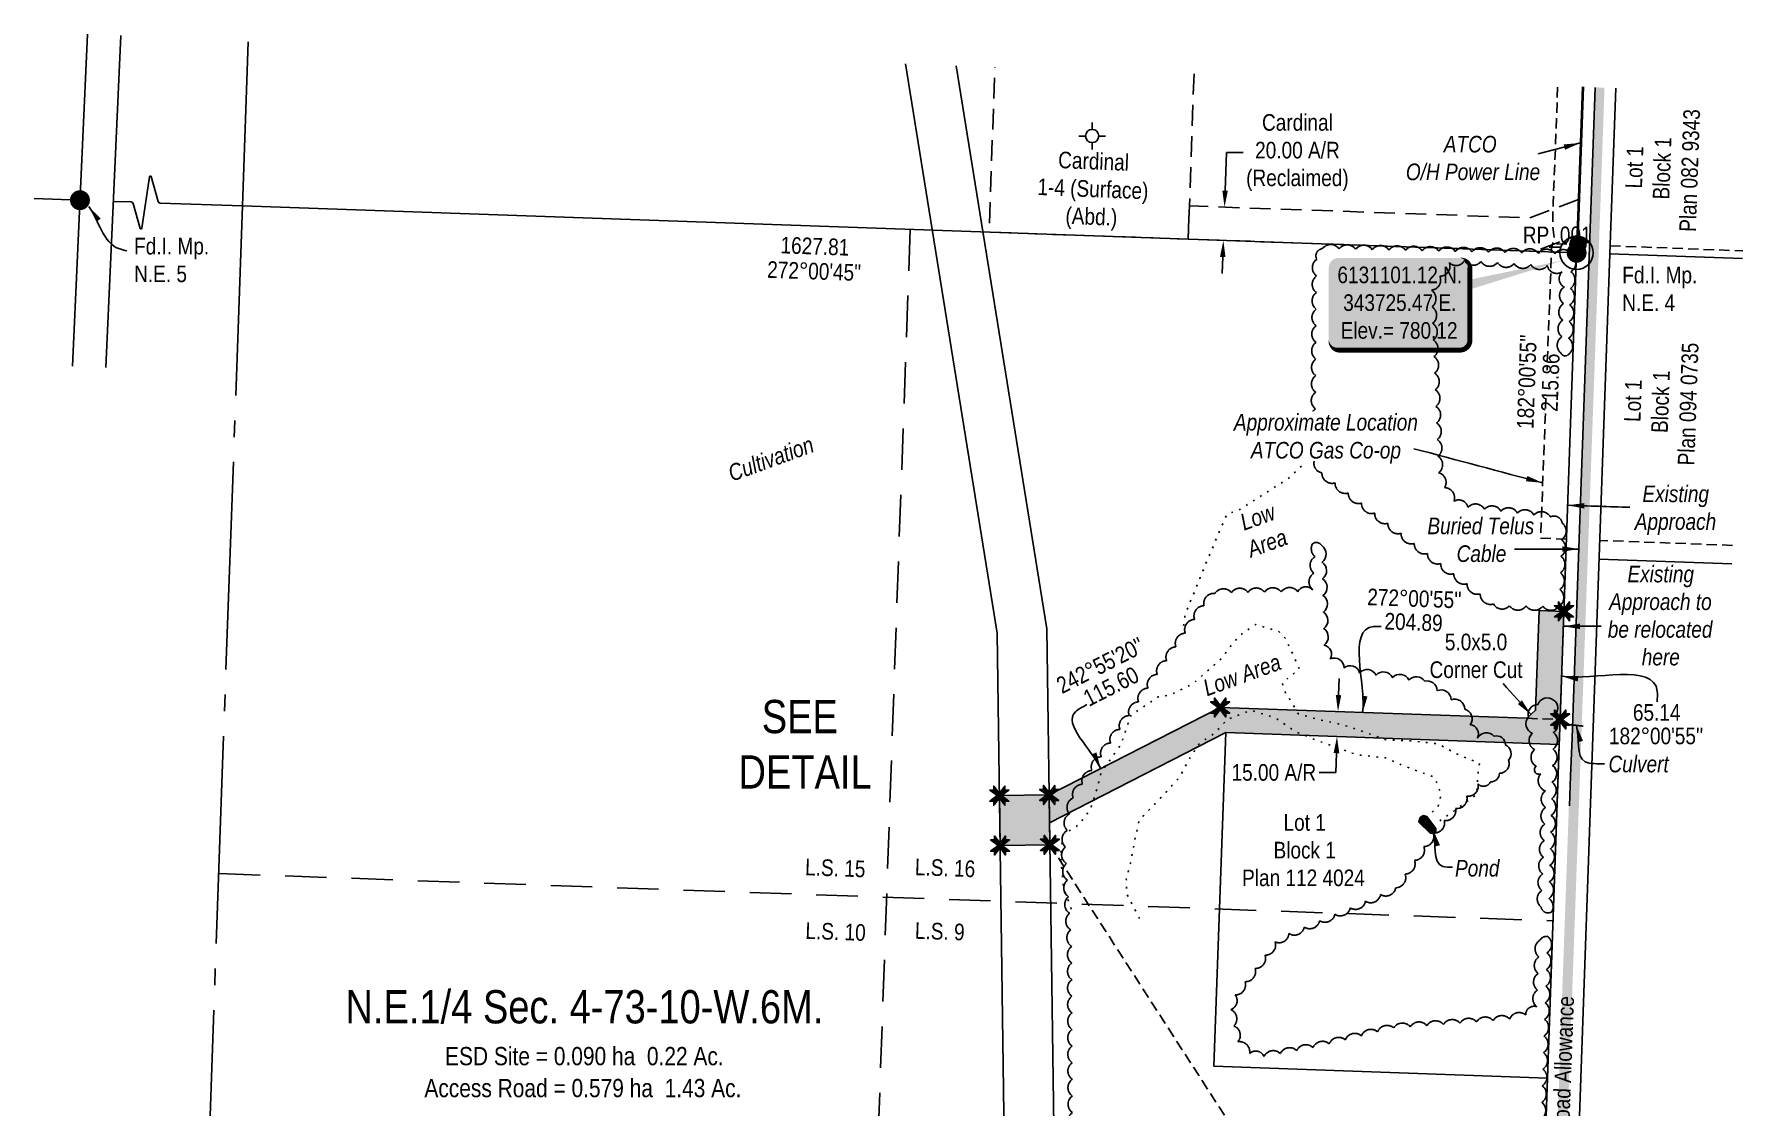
# Model space of a CAD drawing. Extents: x 342619 to 344593, y 6129270 to 6131233.
# Drawn here: x 342797 to 343826, y 6130587 to 6131233 of the extents above; entities that cross this region are included whole.
import ezdxf
from ezdxf.enums import TextEntityAlignment as Align

# ---------------------------------------------------------------- set-up
doc = ezdxf.new("R2010")
doc.units = 0
doc.header["$LTSCALE"] = 5
doc.header["$PDMODE"] = 34
doc.header["$PDSIZE"] = 0.03
for name, pattern in [('0', [1, 1, 0]), ('foc-ACCESSROAD', [3.75, 2.5, -1.25]), ('foc-LSD', [8, 5, -3]), ('foc-QUARTERLINE', [33, 25, -3, 2, -3]), ('foc-TIELINE', [1.875, 1.25, -0.625]), ('foc-TOPO', [1, 0.2, -0.8]), ('POWERLINE5', [7.8, 2.4, -0.6, 0.6, -0.6, 0.6, -0.6, 2.4]), ('UG_PIPE', [1.875, 1.25, -0.625])]:
    doc.linetypes.add(name, pattern=pattern)
doc.layers.get('Defpoints').update_dxf_attribs({"color": 9})
for name, color, linetype in [('35', 37, 'Continuous'), ('AS-PIPE-UG', 44, 'UG_PIPE'), ('AS-PIPE-UG-T', 44, 'Continuous'), ('AS-POWER', 104, 'foc-POWER'), ('AS-POWER-EXISTING', 72, 'POWERLINE5'), ('AS-POWER-T', 104, 'Continuous'), ('AS-ROADS', 254, 'Continuous'), ('AS-TELUS', 224, 'foc-TEL'), ('C-RW', 13, 'Continuous'), ('C-SYMBOL', 7, 'Continuous'), ('DETAIL-T', 7, 'Continuous'), ('F-AR', 190, 'foc-ACCESSROAD'), ('F-WS', 190, 'foc-ACCESSROAD'), ('F-WS-S', 190, 'Continuous'), ('L-AREAREQUIRED', 7, 'Continuous'), ('L-BD', 7, 'Continuous'), ('L-MON', 1, 'Continuous'), ('L-QSEC', 8, 'foc-QUARTERLINE'), ('L-ROAD-T', 7, 'Continuous'), ('L-SEC', 7, 'Continuous'), ('L-SECTION-LSD', 7, 'foc-LSD'), ('L-TIE', 7, 'foc-TIELINE'), ('L-TITLEDB', 4, 'Continuous'), ('P-PROPOSED', 10, 'Continuous'), ('P-PROPOSED-H', 21, 'Continuous'), ('P-TXT', 4, 'Continuous'), ('T-BUSH', 110, '0'), ('T-LOW-AREA', 48, 'foc-TOPO'), ('T-WATER', 160, 'Continuous'), ('T-WATER-H', 133, 'Continuous'), ('T-WATER-T', 170, 'Continuous')]:
    doc.layers.add(name, color=color, linetype=linetype)
for name, color, linetype, lineweight in [('AS-GENERAL', 48, 'Continuous', 18), ('F-WS-T', 190, 'Continuous', 9), ('T-TEXT', 48, 'Continuous', 18)]:
    doc.layers.add(name, color=color, linetype=linetype, lineweight=lineweight)
doc.styles.add('100L', font='ARIALN.TTF', dxfattribs={"height": 11})
doc.styles.add('175L', font='ARIALN.TTF', dxfattribs={"height": 20})
doc.styles.add('80', font='ARIALN.TTF', dxfattribs={"height": 10})
doc.styles.add('80CG', font='ARIALN.TTF', dxfattribs={"height": 10})
doc.styles.add('80L', font='ARIALN.TTF', dxfattribs={"height": 10})
doc.styles.add('80LS', font='ARIALNI.TTF', dxfattribs={"height": 10})
doc.styles.add('foc-LtypeFont', font='ARIALN.TTF', dxfattribs={"height": 7.35})
doc.styles.add('MtXpl_Arial_Narrow', font='ARIALNI.TTF')
doc.linetypes.add('foc-POWER', pattern='A,6,-1,["P",foc-LtypeFont,S=0.2,R=0,X=-0.625,Y=-0.75],-1.24,4', length=12.24)
doc.linetypes.add('foc-POWER-NOLINE', pattern='A,0,-4,["P",foc-LtypeFont,S=0.2,R=0,X=-0.625,Y=-0.75],-8.24', length=12.24)
doc.linetypes.add('foc-TEL', pattern='A,2,-1,["T",foc-LtypeFont,S=0.2,R=0,X=-0.425,Y=-0.75],-1.24,8', length=12.24)
doc.dimstyles.new('Compass 5 000', dxfattribs={"dimscale": 5, "dimtxt": 9, "dimasz": 2, "dimexe": 0.2, "dimexo": 0.0625, "dimgap": 0.5, "dimtad": 0, "dimtih": 1, "dimtoh": 1, "dimzin": 0, "dimdsep": 46, "dimtxsty": '80CG', "dimcen": 0.1, "dimse1": 1, "dimse2": 1, "dimclrd": 256, "dimclrt": 256, "dimaunit": 1, "dimadec": 4, "dimazin": 0, "dimtfac": 0.06, "dimtofl": 0, "dimtmove": 0, "dimatfit": 1, "dimfxl": 0.2, "dimtolj": 1, "dimtzin": 0, "dimlwd": -1, "dimarcsym": 0})

# ---------------------------------------------------------------- blocks, each defined once
blk = doc.blocks.new('fdia')
at = {"color": 255, "const_width": 1}
blk.add_lwpolyline([(-0.5, 0, 1), (0.5, 0, 1)], format="xyb", close=True, dxfattribs=at)
blk = doc.blocks.new('Fdiaa')
blk.add_blockref('fdia', (0, 0))
blk = doc.blocks.new('fdib')
at = {"color": 1, "const_width": 1.6}
blk.add_lwpolyline([(-0.4, 0, 1), (0.4, 0, 1)], format="xyb", close=True, dxfattribs=at)
at = {"color": 1}
blk.add_circle((0, 0), 0.8, dxfattribs=at)
blk = doc.blocks.new('Fdibb')
blk.add_blockref('fdib', (0, 0))
blk = doc.blocks.new('fdicc')
for name in ['Fdibb', 'Fdiaa']:
    blk.add_blockref(name, (0, 0))
blk = doc.blocks.new('FDI')
blk.add_blockref('fdicc', (0, 0))
blk = doc.blocks.new('Gabd')
for p, q in [((-0.81, 0), (-1.62, 0)), ((0, 0.81), (0, 1.62)), ((1.62, 0), (0.81, 0)), ((0, -0.81), (0, -1.62))]:
    blk.add_line(p, q)
blk.add_circle((0, 0), 0.8)
blk = doc.blocks.new('*D467')
at = {"layer": 'Defpoints', "color": 0, "transparency": 16777216}
for p in [(343532.7, 6131127.9), (343512.8, 6131108.6), (343532, 6131107.9)]:
    blk.add_point(p, dxfattribs=at)
at = {"layer": 'F-WS-S', "transparency": 16777216}
for p, q in [((343513.9, 6131138.6), (343514.7, 6131161.4)), ((343514.7, 6131161.4), (343524.7, 6131161.4)), ((343512.5, 6131098.6), (343512.1, 6131088.6))]:
    blk.add_line(p, q, dxfattribs=at)
for points in [[(343512.2, 6131138.6), (343515.5, 6131138.5), (343513.5, 6131128.6)], [(343510.8, 6131098.7), (343514.1, 6131098.5), (343512.8, 6131108.6)]]:
    blk.add_solid(points, dxfattribs=at)
at = {"layer": 'F-WS-S', "transparency": 16777216, "insert": (343557.4, 6131161.4), "char_height": 10, "attachment_point": 5, "style": '80CG'}
blk.add_mtext('\\A1;Cardinal\\P20.00 A/R\\P(Reclaimed)', dxfattribs=at)
blk = doc.blocks.new('POWERPOLE')
h = blk.add_hatch(color=255)
edge = h.paths.add_edge_path()
edge.add_arc((0, 0), 0.96, 0, 360)
at = {"linetype": 'Continuous'}
for p, q in [((0.68, -0.68), (-0.68, 0.68)), ((-0.68, -0.68), (0.68, 0.68))]:
    blk.add_line(p, q, dxfattribs=at)
blk.add_circle((0, 0), 0.96, dxfattribs=at)
blk = doc.blocks.new('linebrk')
blk.add_lwpolyline([(0, 0.00175, -0.346152), (-0.00019, 0.0015), (-0.00314, 0.00055, 0.772575), (-0.00312, 0.00036), (0.00312, -0.00036, -0.772575), (0.00314, -0.00055), (0.00019, -0.0015, 0.346152), (0, -0.00175)], format="xyb")
blk = doc.blocks.new('*U591')
h = blk.add_hatch(color=254)
edge = h.paths.add_edge_path()
edge.add_line((-36.5, -28.5), (36.5, -28.5))
edge.add_arc((36.5, -22.5), 6, 270, 360)
edge.add_line((42.5, -22.5), (42.5, 21))
edge.add_arc((36.5, 21), 6, 0, 90)
edge.add_line((36.5, 27), (-36.5, 27))
edge.add_arc((-36.5, 21), 6, 90, 180)
edge.add_line((-42.5, 21), (-42.5, -22.5))
edge.add_arc((-36.5, -22.5), 6, 180, 270)
at = {"color": 1, "flags": 128}
blk.add_lwpolyline([(-36.5, -28.5, 3, 3, 0), (36.5, -28.5, 3, 3, 0.414214), (42.5, -22.5, 3, 3, 0), (42.5, 21, 3, 0, 0.414214), (36.5, 27, 0, 0, 0), (-36.5, 27, 0, 0, 0.414214), (-42.5, 21, 0, 0, 0), (-42.5, -22.5, 0, 3, 0.414214)], format="xyseb", close=True, dxfattribs=at)
blk.add_lwpolyline([(99.4, 25.7, 0, 10, 0), (0, 0, 5, 5, 0)], format="xyseb", dxfattribs=at)
at = {"color": 1, "style": '80'}
blk.add_attdef('ENTER_TEXT_001', (-36, -5), '', height=10, dxfattribs=at)
blk = doc.blocks.new('TEMP')
h = blk.add_hatch(color=255)
h.dxf.hatch_style = 1
h.paths.add_polyline_path([(0, 0.25), (-0.67, 1.15), (-0.67, 0.67), (-1.15, 0.67), (-0.25, 0), (-1.15, -0.67), (-0.67, -0.67), (-0.67, -1.15), (0, -0.25), (0.67, -1.15), (0.67, -0.67), (1.15, -0.67), (0.25, 0), (1.15, 0.67), (0.67, 0.67), (0.67, 1.15)])
h.paths.add_polyline_path([(0.57, 0.85), (0.57, 0.57), (0.85, 0.57), (0.08, 0), (0.85, -0.57), (0.57, -0.57), (0.57, -0.85), (0, -0.08), (-0.57, -0.85), (-0.57, -0.57), (-0.85, -0.57), (-0.08, 0), (-0.85, 0.57), (-0.57, 0.57), (-0.57, 0.85), (0, 0.08)], flags=16)
h = blk.add_hatch(color=1)
h.dxf.hatch_style = 1
h.paths.add_polyline_path([(0, 0.08), (-0.57, 0.85), (-0.57, 0.57), (-0.85, 0.57), (-0.08, 0), (-0.85, -0.57), (-0.57, -0.57), (-0.57, -0.85), (0, -0.08), (0.57, -0.85), (0.57, -0.57), (0.85, -0.57), (0.08, 0), (0.85, 0.57), (0.57, 0.57), (0.57, 0.85)])
at = {"color": 1}
for p, q in [((-0.08, 0), (0.08, 0)), ((0, 0.08), (0, -0.08))]:
    blk.add_line(p, q, dxfattribs=at)
at = {"color": 255, "flags": 128}
blk.add_lwpolyline([(-0.25, 0), (-1.15, 0.67), (-0.67, 0.67), (-0.67, 1.15), (0, 0.25), (0.67, 1.15), (0.67, 0.67), (1.15, 0.67), (0.25, 0), (1.15, -0.67), (0.67, -0.67), (0.67, -1.15), (0, -0.25), (-0.67, -1.15), (-0.67, -0.67), (-1.15, -0.67)], close=True, dxfattribs=at)
at = {"color": 1, "flags": 128}
blk.add_lwpolyline([(-0.08, 0), (-0.85, 0.57), (-0.57, 0.57), (-0.57, 0.85), (0, 0.08), (0.57, 0.85), (0.57, 0.57), (0.85, 0.57), (0.08, 0), (0.85, -0.57), (0.57, -0.57), (0.57, -0.85), (0, -0.08), (-0.57, -0.85), (-0.57, -0.57), (-0.85, -0.57)], close=True, dxfattribs=at)
blk = doc.blocks.new('*D601')
at = {"layer": 'Defpoints', "color": 0, "transparency": 16777216}
for p in [(343546.8, 6130826.2), (343546.3, 6130811.2), (343581.2, 6130810)]:
    blk.add_point(p, dxfattribs=at)
at = {"layer": 'P-TXT', "transparency": 16777216}
for p, q in [((343582.1, 6130835), (343582.5, 6130845)), ((343580.9, 6130800), (343580.5, 6130788.4)), ((343580.5, 6130788.4), (343570.5, 6130788.4))]:
    blk.add_line(p, q, dxfattribs=at)
for points in [[(343580.5, 6130835.1), (343583.8, 6130834.9), (343581.8, 6130825)], [(343579.2, 6130800.1), (343582.6, 6130800), (343581.2, 6130810)]]:
    blk.add_solid(points, dxfattribs=at)
at = {"layer": 'P-TXT', "transparency": 16777216, "insert": (343543.2, 6130788.4), "char_height": 10, "attachment_point": 5, "style": '80CG'}
blk.add_mtext('\\A1;15.00 A/R', dxfattribs=at)

msp = doc.modelspace()

# ---------------------------------------------------------------- hatches: boundary and pattern name
at = {"layer": 'P-PROPOSED-H'}
h = msp.add_hatch(color=256, dxfattribs=at)
h.dxf.hatch_style = 1
h.paths.add_polyline_path([(343408.19, 6130758.166), (343514.223, 6130812.374), (343715.052, 6130805.308), (343715.58, 6130820.295), (343717.87, 6130885.38), (343702.883, 6130885.908), (343700.768, 6130825.818), (343695.597, 6130820.998), (343510.862, 6130827.499), (343407.955, 6130774.889)])
h = msp.add_hatch(color=256, dxfattribs=at)
h.dxf.hatch_style = 1
h.paths.add_polyline_path([(343377.965, 6130774.469), (343407.955, 6130774.889), (343408.375, 6130744.899), (343378.385, 6130744.478)])
at = {"layer": 'T-WATER-H'}
h = msp.add_hatch(color=256, dxfattribs=at)
h.dxf.hatch_style = 1
h.paths.add_polyline_path([(343635.308, 6130761.94), (343640.766, 6130754.646), (343640.775, 6130752.229), (343637.449, 6130751.727), (343630.565, 6130758.557), (343631.188, 6130761.103), (343633.14, 6130762.505)])

# ---------------------------------------------------------------- linework, layer by layer
at = {"layer": '35', "color": 3}
msp.add_circle((343725.466, 6131101.121), 10, dxfattribs=at)
at = {"layer": 'AS-GENERAL', "const_width": 1, "flags": 128}
msp.add_lwpolyline([(343720.03, 6130817.328), (343729.479, 6130816.312)], dxfattribs=at)
at = {"layer": 'AS-PIPE-UG', "flags": 128}
for points in [[(343719.4, 6130928.82), (343703.813, 6130929.402), (343710.451, 6131104.249), (343712.003, 6131109.684), (343711.112, 6131117.637), (343711.301, 6131131.361), (343712.338, 6131154.169), (343714.087, 6131201.419)], [(343713.333, 6131106.575), (343725.642, 6131106.105)], [(343745.74, 6131105.338), (343825.547, 6131102.293)], [(343819.309, 6130925.087), (343739.499, 6130928.069)]]:
    msp.add_lwpolyline(points, dxfattribs=at)
at = {"layer": 'AS-POWER', "linetype": 'foc-POWER-NOLINE', "flags": 128}
msp.add_lwpolyline([(343726.254, 6131106.024), (343729.684, 6131200.89)], dxfattribs=at)
at = {"layer": 'AS-ROADS', "flags": 128}
msp.add_lwpolyline([(343739.281, 6131200.565, 5.999, 5.999, 0), (343737.216, 6131141.674, 5.999, 5.999, 0), (343703.389, 6130197.129, 5.999, 5.999, 0)], format="xyseb", dxfattribs=at)
at = {"layer": 'C-RW', "flags": 128}
for points in [[(343410.512, 6130206.953), (343385.509, 6130236.252), (343376.595, 6130872.274), (343321.441, 6131214.73)], [(343351.988, 6131213.694), (343406.555, 6130874.882), (343415.348, 6130247.491), (343451.105, 6130205.592)]]:
    msp.add_lwpolyline(points, dxfattribs=at)
at = {"layer": 'F-AR', "flags": 128}
msp.add_lwpolyline([(343726.592, 6131133.149), (343697.205, 6131122.144), (343492.373, 6131129.326), (343491.671, 6131109.343), (343700.486, 6131102.021), (343725.831, 6131111.512)], close=True, dxfattribs=at)
at = {"layer": 'F-WS', "flags": 128}
msp.add_lwpolyline([(343495.169, 6131208.84), (343491.671, 6131109.343), (343371.771, 6131113.547), (343375.264, 6131212.905)], dxfattribs=at)
at = {"layer": 'L-QSEC'}
for p, q in [((342922.294, 6131129.339), (342925.799, 6131228.142)), ((342894.676, 6130355.637), (342922.294, 6131129.339))]:
    msp.add_line(p, q, dxfattribs=at)
at = {"layer": 'L-SEC'}
for p, q in [((343725.466, 6131101.121), (343728.98, 6131200.914)), ((343745.566, 6131100.413), (343749.081, 6131200.233)), ((342796.873, 6131133.745), (342824.424, 6131132.777)), ((342844.529, 6131132.071), (342855.303, 6131131.693)), ((342872.759, 6131131.079), (342922.294, 6131129.339)), ((342922.294, 6131129.339), (343725.466, 6131101.121)), ((343725.466, 6131101.121), (343697.175, 6130297.494)), ((343745.566, 6131100.413), (343717.275, 6130296.786)), ((343745.566, 6131100.415), (343825.382, 6131097.611))]:
    msp.add_line(p, q, dxfattribs=at)
at = {"layer": 'L-SEC', "flags": 128}
for points in [[(342819.851, 6131032.898), (342828.997, 6131232.656)], [(342839.956, 6131032.192), (342849.102, 6131231.95)]]:
    msp.add_lwpolyline(points, dxfattribs=at)
at = {"layer": 'L-SECTION-LSD', "flags": 128}
for points in [[(343324.246, 6131115.334), (343295.914, 6130311.559)], [(342907.952, 6130727.552), (343711.797, 6130699.129)]]:
    msp.add_lwpolyline(points, dxfattribs=at)
at = {"layer": 'L-TIE'}
for p, q in [((343695.597, 6130820.998), (343715.58, 6130820.295)), ((343408.376, 6130744.962), (343697.175, 6130297.494))]:
    msp.add_line(p, q, dxfattribs=at)
at = {"layer": 'L-TITLEDB', "flags": 128}
msp.add_lwpolyline([(343739.1, 6130916.749), (343818.917, 6130913.944)], dxfattribs=at)
msp.add_lwpolyline([(343715.052, 6130805.308), (343514.223, 6130812.374), (343507.161, 6130611.605), (343707.992, 6130604.538)], close=True, dxfattribs=at)
at = {"layer": 'P-PROPOSED', "flags": 128}
for points in [[(343408.19, 6130758.166), (343514.223, 6130812.374), (343715.052, 6130805.308), (343715.58, 6130820.295), (343717.87, 6130885.38), (343702.883, 6130885.908), (343700.768, 6130825.818), (343695.597, 6130820.998), (343510.862, 6130827.499), (343407.955, 6130774.889), (343408.19, 6130758.166)], [(343377.965, 6130774.469), (343407.955, 6130774.889), (343408.375, 6130744.899), (343378.385, 6130744.478)]]:
    msp.add_lwpolyline(points, close=True, dxfattribs=at)
at = {"layer": 'T-BUSH', "flags": 128}
msp.add_lwpolyline([(343722.438, 6131100.346, 0.52056705), (343712.442, 6131100.566, 0.52056705), (343702.447, 6131100.786, 0.52056705), (343692.451, 6131101.006, 0.52056705), (343682.456, 6131101.226, 0.52056705), (343672.461, 6131101.447, 0.52056705), (343662.465, 6131101.667, 0.52056705), (343652.47, 6131101.887, 0.52056705), (343642.474, 6131102.107, 0.52056705), (343632.479, 6131102.327, 0.52056705), (343622.484, 6131102.547, 0.52056705), (343612.488, 6131102.767, 0.52056705), (343602.493, 6131102.987, 0.52056705), (343592.498, 6131103.207, 0.52056705), (343582.502, 6131103.427, 0.52056705), (343572.507, 6131103.648, 0.52056705), (343569.009, 6131097.174, 0.52056705), (343568.931, 6131087.176, 0.52056705), (343568.853, 6131077.179, 0.52056705), (343568.775, 6131067.181, 0.52056705), (343568.697, 6131057.184, 0.52056705), (343568.62, 6131047.186, 0.52056705), (343568.542, 6131037.189, 0.52056705), (343568.464, 6131027.191, 0.52056705), (343568.386, 6131017.194, 0.52056705), (343568.308, 6131007.196, 0.52056705), (343568.23, 6130997.199, 0.52056705), (343568.153, 6130987.201, 0.52056705), (343568.075, 6130977.204, 0.52056705), (343572.143, 6130968.731, 0.52056705), (343580.088, 6130962.662, 0.52056705), (343588.032, 6130956.593, 0.52056705), (343595.977, 6130950.523, 0.52056705), (343603.922, 6130944.454, 0.52056705), (343611.867, 6130938.385, 0.52056705), (343619.811, 6130932.315, 0.52056705), (343627.756, 6130926.246, 0.52056705), (343635.701, 6130920.177, 0.52056705), (343643.646, 6130914.107, 0.52056705), (343651.591, 6130908.038, 0.52056705), (343659.535, 6130901.969, 0.52056705), (343667.48, 6130895.899, 0.52056705), (343675.425, 6130889.83, 0.52056705), (343685.074, 6130888.729, 0.52056705), (343695.072, 6130888.641, 0.52056705), (343705.069, 6130888.554, 0.52056705), (343714.982, 6130888.555, 0.52056705), (343715.333, 6130898.547, 0.52056705), (343715.685, 6130908.538, 0.52056705), (343716.037, 6130918.53, 0.52056705), (343716.389, 6130928.521, 0.52056705), (343716.74, 6130938.513, 0.52056705), (343709.697, 6130942.154, 0.52056705), (343699.767, 6130943.315, 0.52056705), (343689.837, 6130944.476, 0.52056705), (343679.907, 6130945.637, 0.52056705), (343669.977, 6130946.798, 0.52056705), (343660.046, 6130947.96, 0.52056705), (343651.603, 6130951.584, 0.52056705), (343645.947, 6130959.828, 0.52056705), (343642.394, 6130968.771, 0.52056705), (343641.996, 6130978.761, 0.52056705), (343641.599, 6130988.751, 0.52056705), (343641.201, 6130998.74, 0.52056705), (343640.804, 6131008.73, 0.52056705), (343640.406, 6131018.72, 0.52056705), (343640.009, 6131028.71, 0.52056705), (343639.611, 6131038.7, 0.52056705), (343639.214, 6131048.69, 0.52056705), (343638.816, 6131058.68, 0.52056705), (343638.419, 6131068.67, 0.52056705), (343638.021, 6131078.66, 0.52056705), (343643.132, 6131087.026, 0.52056705), (343648.883, 6131095.205, 0.52056705), (343657.932, 6131096.516, 0.52056705), (343667.91, 6131095.893, 0.52056705), (343677.889, 6131095.269, 0.52056705), (343687.867, 6131094.646, 0.52056705), (343697.845, 6131094.023, 0.52056705), (343707.824, 6131093.4, 0.52056705), (343716.743, 6131089.635, 0.52056705), (343718.044, 6131080.541, 0.52056705), (343717.579, 6131070.554, 0.52056705), (343717.114, 6131060.567, 0.52056705), (343716.65, 6131050.58, 0.52056705), (343716.185, 6131040.593, 0.52056705), (343720.304, 6131039.751, 0.52056705), (343720.656, 6131049.743, 0.52056705), (343721.008, 6131059.734, 0.52056705), (343721.36, 6131069.726, 0.52056705), (343721.711, 6131079.717, 0.52056705), (343722.063, 6131089.709, 0.52056705)], format="xyb", close=True, dxfattribs=at)
for points in [[(343566.522, 6130926.024, 0.36564373), (343568.005, 6130918.292, 0.52056705), (343567.313, 6130908.319, 0.52056705), (343566.62, 6130898.345, 0.52056705), (343557.589, 6130897.183, 0.52056705), (343547.592, 6130897.042, 0.52056705), (343537.595, 6130896.901, 0.52056705), (343527.598, 6130896.76, 0.52056705), (343517.601, 6130896.619, 0.52056705), (343507.726, 6130896.156, 0.52056705), (343501.14, 6130888.752, 0.52056705), (343495.515, 6130880.487, 0.52056705), (343489.89, 6130872.222, 0.52056705), (343484.265, 6130863.956, 0.52056705), (343478.64, 6130855.691, 0.52056705), (343473.015, 6130847.426)], [(343473.015, 6130847.426, 0.52056705), (343467.391, 6130839.16, 0.52056705), (343461.766, 6130830.895, 0.52056705), (343456.141, 6130822.63, 0.52056705), (343450.516, 6130814.364, 0.52056705), (343444.891, 6130806.099, 0.52056705), (343439.266, 6130797.834)], [(343439.266, 6130797.834, 0.52056705), (343433.641, 6130789.568, 0.52056705), (343428.016, 6130781.303, 0.52056705), (343422.391, 6130773.037, 0.52056705), (343420.241, 6130763.432, 0.52056705), (343418.862, 6130753.53, 0.52056705), (343417.745, 6130743.618, 0.52056705), (343418.374, 6130733.64, 0.52056705), (343419.004, 6130723.662, 0.52056705), (343419.634, 6130713.684, 0.52056705), (343420.264, 6130703.706, 0.52056705), (343420.893, 6130693.728, 0.52056705), (343421.523, 6130683.75, 0.52056705), (343421.566, 6130673.753, 0.52056705), (343421.605, 6130663.755, 0.52056705), (343421.644, 6130653.757, 0.52056705), (343421.684, 6130643.76, 0.52056705), (343421.723, 6130633.762, 0.52056705), (343421.762, 6130623.764, 0.52056705), (343421.801, 6130613.766, 0.52056705), (343421.84, 6130603.769, 0.52056705), (343421.879, 6130593.771, 0.52056705), (343421.919, 6130583.773, 0.52056705), (343421.958, 6130573.776, 0.52056705), (343421.997, 6130563.778, 0.52056705), (343422.036, 6130553.78, 0.52056705), (343422.007, 6130543.782, 0.52056705), (343421.939, 6130533.785, 0.52056705), (343421.871, 6130523.787, 0.52056705), (343421.803, 6130513.79, 0.52056705), (343421.735, 6130503.792, 0.52056705), (343421.667, 6130493.795, 0.52056705), (343421.599, 6130483.797, 0.52056705), (343421.531, 6130473.799, 0.52056705), (343421.462, 6130463.802, 0.52056705), (343421.394, 6130453.804, 0.52056705), (343421.326, 6130443.807, 0.52056705), (343422.305, 6130433.867, 0.52056705), (343425.529, 6130424.661, 0.52056705), (343430.837, 6130416.188, 0.52056705), (343435.144, 6130407.265, 0.52056705), (343437.984, 6130397.679, 0.52056705), (343439.527, 6130387.956, 0.52056705), (343438.742, 6130377.989, 0.52056705), (343437.956, 6130368.022, 0.52056705), (343437.131, 6130358.059, 0.52056705), (343436.296, 6130348.096, 0.52056705), (343435.461, 6130338.133, 0.52056705), (343433.995, 6130328.353, 0.52056705), (343429.371, 6130319.489, 0.52056705), (343424.747, 6130310.625, 0.52056705), (343415.685, 6130308.233, 0.52056705), (343405.713, 6130308.94, 0.52056705), (343395.74, 6130309.647, 0.52056705), (343385.767, 6130310.355, 0.52056705), (343375.794, 6130311.062, 0.52056705), (343365.807, 6130311.51, 0.52056705), (343359.213, 6130311.784)], [(343703.754, 6130787.598, -0.28452479), (343701.015, 6130787.978)], [(343673.589, 6130782.838, -0.54926985), (343666.148, 6130781.55, -0.52056705), (343659.379, 6130774.192, -0.52056705), (343652.611, 6130766.833, -0.52056705), (343645.842, 6130759.475, -0.52056705), (343639.122, 6130752.079, -0.52056705), (343633.495, 6130743.815, -0.52056705), (343627.868, 6130735.551, -0.52056705), (343622.241, 6130727.287, -0.52056705), (343616.613, 6130719.023, -0.52056705), (343607.507, 6130714.935, -0.52056705), (343598.363, 6130710.893, -0.52056705), (343589.188, 6130706.923, -0.52056705), (343579.964, 6130703.066, -0.52056705), (343570.74, 6130699.209, -0.52056705), (343561.516, 6130695.352, -0.52056705), (343552.292, 6130691.496, -0.52056705), (343543.987, 6130686.453, -0.52056705), (343537.954, 6130678.481, -0.52056705), (343531.92, 6130670.509, -0.52056705), (343525.887, 6130662.537, -0.52056705), (343519.854, 6130654.565, -0.52056705), (343517.356, 6130645.75, -0.52056705), (343519.146, 6130635.914, -0.52056705), (343521.531, 6130626.39, -0.52056705), (343528.602, 6130619.322, -0.52056705), (343537.31, 6130617.493, -0.52056705), (343547.146, 6130619.28, -0.52056705), (343556.983, 6130621.068, -0.52056705), (343566.82, 6130622.855, -0.52056705), (343576.557, 6130625.103, -0.52056705), (343586.257, 6130627.527, -0.52056705), (343595.957, 6130629.95, -0.52056705), (343605.656, 6130632.374, -0.52056705), (343615.373, 6130634.691, -0.52056705), (343625.347, 6130635.374, -0.52056705), (343635.321, 6130636.057, -0.52056705), (343645.296, 6130636.74, -0.52056705), (343655.265, 6130637.494, -0.52056705), (343665.231, 6130638.291, -0.52056705), (343675.197, 6130639.087, -0.52056705), (343685.151, 6130639.953, -0.52056705), (343694.812, 6130642.528, -0.52056705), (343701.495, 6130647.497, -0.52056705), (343701.939, 6130657.485, -0.52056705), (343702.383, 6130667.473, -0.52056705), (343702.827, 6130677.461, -0.52056705), (343703.271, 6130687.449, -0.27792056), (343707.985, 6130689.81)], [(343710.537, 6130704.628, -0.55752367), (343704.16, 6130707.425, -0.52056705), (343704.604, 6130717.413, -0.52056705), (343705.048, 6130727.401, -0.52056705), (343705.492, 6130737.389, -0.52056705), (343705.936, 6130747.377, -0.52056705), (343706.381, 6130757.364, -0.52056705), (343706.825, 6130767.352, -0.52056705), (343706.709, 6130777.313, -0.50816388), (343703.754, 6130787.598, -0.41165485)], [(343707.985, 6130689.81, -0.52056705), (343707.633, 6130679.819, -0.52056705), (343707.281, 6130669.827, -0.52056705), (343706.93, 6130659.836, -0.52056705), (343706.578, 6130649.844, -0.52056705), (343706.226, 6130639.852, -0.52056705), (343705.874, 6130629.861, -0.52056705), (343705.523, 6130619.869, -0.52056705), (343705.171, 6130609.877, -0.52056705), (343704.819, 6130599.886, -0.52056705), (343704.468, 6130589.894, -0.52056705), (343704.116, 6130579.903, -0.52056705), (343703.764, 6130569.911, -0.52056705), (343703.412, 6130559.919, -0.52056705), (343703.061, 6130549.928, -0.52056705), (343702.709, 6130539.936, -0.52056705), (343702.357, 6130529.945, -0.52056705), (343702.005, 6130519.953, -0.52056705), (343701.654, 6130509.961, -0.52056705), (343701.302, 6130499.97, -0.52056705), (343700.95, 6130489.978, -0.52056705), (343700.598, 6130479.987, -0.52056705), (343700.247, 6130469.995, -0.52056705), (343699.895, 6130460.003, -0.52056705), (343699.543, 6130450.012, -0.52056705), (343699.191, 6130440.02, -0.52056705), (343698.84, 6130430.028, -0.52056705), (343698.488, 6130420.037, -0.52056705), (343698.136, 6130410.045, -0.52056705), (343697.784, 6130400.054, -0.52056705), (343697.433, 6130390.062, -0.52056705), (343697.081, 6130380.07, -0.52056705), (343696.729, 6130370.079, -0.52056705), (343696.377, 6130360.087, -0.52056705), (343696.026, 6130350.096, -0.52056705), (343695.674, 6130340.104, -0.52056705), (343695.322, 6130330.112, -0.52056705), (343694.97, 6130320.121, -0.52056705), (343694.619, 6130310.129, -0.52056705), (343694.178, 6130297.6, -0.52056705)]]:
    msp.add_lwpolyline(points, format="xyb", dxfattribs=at)
at = {"layer": 'T-BUSH', "linetype": 'Continuous', "flags": 128}
for points in [[(343634.045, 6130843.336, 0.48070504), (343624.545, 6130844.116, 0.52056705), (343614.653, 6130845.567, 0.52056705), (343604.761, 6130847.018, 0.52056705), (343594.869, 6130848.469, 0.52056705), (343585.538, 6130851.39, 0.52056705), (343577.189, 6130856.89, 0.52056705), (343573.519, 6130864.98, 0.52056705), (343573.288, 6130874.975, 0.52056705), (343573.03, 6130884.97, 0.52056705), (343572.772, 6130894.964, 0.52056705), (343572.513, 6130904.959, 0.52056705), (343572.255, 6130914.953, 0.52056705), (343571.997, 6130924.948, 0.45538538), (343566.522, 6130926.024, 0.45538538)], [(343634.017, 6130843.377, -0.47825612), (343641.601, 6130837.653, -0.52056705), (343649.97, 6130832.184, -0.52056705), (343658.096, 6130826.523, -0.52056705), (343661.465, 6130817.109, -0.52056705), (343665.766, 6130809.174, -0.52056705), (343675.712, 6130810.185, -0.52056705), (343682.57, 6130804.984, -0.52056705), (343684.562, 6130795.789, -0.52056705), (343678.997, 6130787.929, -0.43095278), (343673.589, 6130782.838, -0.5026345)], [(343710.537, 6130704.628, 0.38144325), (343708.887, 6130712.587, 0.52056705), (343709.153, 6130722.581, 0.52056705), (343709.419, 6130732.575, 0.52056705), (343709.686, 6130742.57, 0.52056705), (343709.952, 6130752.564, 0.52056705), (343710.219, 6130762.558, 0.52056705), (343710.485, 6130772.552, 0.52056705), (343710.751, 6130782.547, 0.52056705), (343711.018, 6130792.541, 0.52056705), (343711.284, 6130802.535, 0.52056705), (343711.551, 6130812.529, 0.52056705), (343711.817, 6130822.524, 0.52056705), (343711.661, 6130832.003, 0.52056705), (343702.205, 6130829.25, 0.52056705), (343696.539, 6130821.786, 0.52056705), (343698.819, 6130812.051, 0.52056705), (343700.088, 6130802.145, 0.52056705), (343701.156, 6130792.204, 0.48733408), (343701.015, 6130787.978)]]:
    msp.add_lwpolyline(points, format="xyb", dxfattribs=at)
at = {"layer": 'T-LOW-AREA', "flags": 128}
for points in [[(343559.849, 6130972.811), (343551.793, 6130965.266), (343522.66, 6130946.557), (343514.904, 6130943.774), (343504.373, 6130919.19), (343489.813, 6130883.66), (343488.856, 6130876.559)], [(343421.234, 6130706.264), (343416.551, 6130718.942), (343414.746, 6130738.643), (343416.265, 6130750.859), (343425.986, 6130757.032), (343432.72, 6130766.233), (343437.205, 6130779.927), (343439.138, 6130788.258), (343451.104, 6130805.171), (343457.116, 6130822.764), (343473.381, 6130833.867), (343480.527, 6130834.897), (343494.154, 6130841.511), (343511.783, 6130857.077), (343521.939, 6130870.432), (343532.123, 6130877.457), (343546.014, 6130873.441), (343550.517, 6130868.674), (343558.509, 6130850.634), (343548.187, 6130842.319), (343550.327, 6130836.063), (343553.985, 6130830.729), (343557.765, 6130823.758), (343568.238, 6130820.701), (343578.447, 6130818.574), (343588.742, 6130815.949), (343610.783, 6130808.039), (343625.724, 6130807.452), (343642.012, 6130805.681), (343652.072, 6130800.148), (343666.988, 6130793.822), (343665.919, 6130786.06), (343665.346, 6130775.157), (343651.592, 6130765.203), (343641.036, 6130758.033)], [(343462.373, 6130700.57), (343454.719, 6130715.154), (343454.393, 6130724.431), (343457.218, 6130734.993), (343459.385, 6130747.21), (343462.15, 6130759.801), (343473.037, 6130770.954), (343486.559, 6130785.598), (343491.614, 6130795.463), (343491.61, 6130795.464), (343497.765, 6130805.232), (343508.087, 6130812.55), (343515.215, 6130820.401), (343529.756, 6130825.842), (343544.509, 6130821.089), (343556.252, 6130813.027), (343569.403, 6130807.621), (343579.822, 6130803.876), (343592.931, 6130799.132), (343605.403, 6130797.72), (343608.82, 6130797.893), (343621.679, 6130792.235), (343639.968, 6130785.489), (343644.031, 6130775.341), (343642.062, 6130767.63), (343635.308, 6130761.94)]]:
    msp.add_lwpolyline(points, dxfattribs=at)
at = {"layer": 'T-WATER', "flags": 128}
msp.add_lwpolyline([(343635.308, 6130761.94), (343640.766, 6130754.646), (343640.775, 6130752.229), (343637.449, 6130751.727), (343630.565, 6130758.557), (343631.188, 6130761.103), (343633.14, 6130762.505)], close=True, dxfattribs=at)

# ---------------------------------------------------------------- block references
at = {"layer": 'AS-POWER-EXISTING'}
for p, xscale, yscale, zscale in [((343726.254, 6131106.024), 4.999999999999908, 4.999999999999908, 4.999999999999908), ((343726.254, 6131106.024), 4.999999999999909, 4.999999999999909, 4.999999999999909), ((343726.258, 6131106.142), 4.998900549999908, 4.998900549999908, 4.998900549999908)]:
    msp.add_blockref('POWERPOLE', p, dxfattribs=dict(at, xscale=xscale, yscale=yscale, zscale=zscale))
at = {"layer": 'F-WS-S', "xscale": 4.998900549999908, "yscale": 4.998900549999908, "zscale": 0.1968071082677129}
msp.add_blockref('Gabd', (343433.829, 6131171.395), dxfattribs=at)
at = {"layer": 'L-MON'}
for name, p, xscale, yscale, zscale in [('FDI', (342824.424, 6131132.777), 4.999999999999909, 4.999999999999909, 4.999999999999909), ('FDI', (343725.466, 6131101.121), 4.999999999999899, 4.999999999999899, 4.999999999999899), ('TEMP', (343717.87, 6130885.38), 4.99890055, 4.99890055, 4.99890055), ('TEMP', (343510.862, 6130827.499), 4.998900549999986, 4.998900549999986, 4.998900549999986), ('TEMP', (343408.375, 6130744.899), 4.998900549999986, 4.998900549999986, 4.998900549999986)]:
    msp.add_blockref(name, p, dxfattribs=dict(at, xscale=xscale, yscale=yscale, zscale=zscale))
at = {"layer": 'L-MON', "linetype": 'Continuous', "xscale": 4.998900549999989, "yscale": 4.998900549999989, "zscale": 4.998900549999989}
msp.add_blockref('TEMP', (343715.58, 6130820.295), dxfattribs=at)
at = {"layer": 'L-MON', "color": 3, "linetype": 'Continuous', "xscale": 4.998900549999982, "yscale": 4.998900549999982, "zscale": 4.998900549999982}
for p in [(343377.965, 6130774.469), (343407.955, 6130774.889)]:
    msp.add_blockref('TEMP', p, dxfattribs=at)
at = {"layer": 'L-SEC', "xscale": 4998.900549999914, "yscale": 4998.900549999914, "zscale": 4998.900549999914, "rotation": 267.9878499650039}
msp.add_blockref('linebrk', (342864.031, 6131131.386), dxfattribs=at)

# ---------------------------------------------------------------- texts
at = {"layer": '35', "color": 3, "style": '80'}
msp.add_attdef('RP_001', (343693.105, 6131106.875), 'RP', height=10, dxfattribs=at)
at = {"layer": 'AS-POWER-T', "insert": (343619.467, 6131171.491), "char_height": 9.9978, "attachment_point": 1, "style": '80L'}
msp.add_mtext_dynamic_manual_height_columns('\\pi26.044;{\\fArial Narrow|b0|i1|c0|p34;ATCO\\P\\pi0.049989; O/H Power Line}', width=83.84009, gutter_width=49.978, heights=[0], dxfattribs=at)
at = {"layer": 'AS-TELUS', "insert": (343635.351, 6130941.755), "char_height": 9.9956, "attachment_point": 1, "style": '80L'}
msp.add_mtext_dynamic_manual_height_columns('\\pi0.30592;{\\fArial Narrow|b0|i1|c0|p34;Buried Telus \\P\\pi17.89;Cable}', width=64.36961, gutter_width=49.978, heights=[0], dxfattribs=at)
at = {"layer": 'C-SYMBOL', "color": 3, "style": '175L'}
msp.add_text('N.E.1/4 Sec. 4-73-10-W.6M.', height=19.9956, dxfattribs=at).set_placement((343128.127, 6130631.443), align=Align.BOTTOM_CENTER)
at = {"layer": 'F-WS-T', "insert": (343401.121, 6131162.603), "char_height": 9.9978, "attachment_point": 1, "rotation": 357.720862, "style": '80LS'}
msp.add_mtext_dynamic_manual_height_columns('\\pi12.479;{\\fArial Narrow|b0|i0|c0|p34;Cardinal\\P\\pi0.65649;1-4 (Surface)\\P\\pi18.211;(Abd.)}', width=66.22366, gutter_width=49.978, heights=[0], dxfattribs=at)
at = {"layer": 'L-AREAREQUIRED', "color": 5, "style": '100L'}
for s, p in [('ESD Site = 0.090 ha  0.22 Ac.', (343128.127, 6130608.948)), ('Access Road = 0.579 ha  1.43 Ac.', (343127.226, 6130589.727))]:
    msp.add_text(s, height=10.99758, dxfattribs=at).set_placement(p, align=Align.BOTTOM_CENTER)
at = {"layer": 'L-BD', "style": '80L'}
for s, rotation, p in [('1627.81', 357.98785, (343266.922, 6131105.1)), ('272°00\'45"', 357.98785, (343266.395, 6131090.112)), ("182°00'55''", 87.9838, (343695.492, 6131023.53)), ("272°00'55''", 357.9847, (343627.827, 6130893.128)), ('204.89', 357.9847, (343627.326, 6130878.89)), ("242°55'20''", 27.0751, (343438.685, 6130852.916)), ('115.60', 27.0751, (343445.17, 6130840.231))]:
    msp.add_text(s, height=9.9978, rotation=rotation, dxfattribs=at).set_placement(p, align=Align.MIDDLE)
msp.add_text('65.14', height=9.9978, dxfattribs=at).set_placement((343773.701, 6130824.555), align=Align.MIDDLE)
at = {"layer": 'L-MON', "char_height": 9.9978, "attachment_point": 1, "style": '80L'}
for s, width, insert in [('Fd.I. Mp.\\PN.E. 5', 44.3097, (342857.039, 6131110.129)), ('Fd.I. Mp.\\PN.E. 4', 44.31945, (343752.967, 6131092.758))]:
    msp.add_mtext_dynamic_manual_height_columns(s, width=width, gutter_width=49.989, heights=[0], dxfattribs=dict(at, insert=insert))
at = {"layer": 'L-ROAD-T', "style": '80L'}
msp.add_text('Government Road Allowance', height=9.9978, rotation=87.891676, dxfattribs=at).set_placement((343716.232, 6130579.442), align=Align.MIDDLE_CENTER)
at = {"layer": 'L-TITLEDB', "char_height": 9.9978, "attachment_point": 1, "style": '80L'}
for s, insert, rotation in [('\\pi25.429;Lot 1\\P\\pi19.4;Block 1\\P\\pi0.47156;Plan 082 9343', (343753.926, 6131114.615), 87.983362), ('\\pi25.429;Lot 1\\P\\pi19.4;Block 1\\P\\pi0.43747;Plan 094 0735', (343752.994, 6130974.116), 87.983784)]:
    msp.add_mtext_dynamic_manual_height_columns(s, width=73.3965, gutter_width=49.978, heights=[0], dxfattribs=dict(at, insert=insert, rotation=rotation))
at = {"layer": 'L-TITLEDB', "insert": (343523.618, 6130763.361), "char_height": 9.9978, "attachment_point": 1, "style": '80L'}
msp.add_mtext_dynamic_manual_height_columns('\\pi25.429;Lot 1\\P\\pi19.4;Block 1\\P\\pi0.48179;Plan 112 4024', width=73.3965, gutter_width=49.978, heights=[0], dxfattribs=at)
at = {"layer": 'P-TXT', "insert": (343664.943, 6130858.536), "char_height": 9.9978, "attachment_point": 5, "style": '80CG'}
msp.add_mtext('\\A1;5.0x5.0\\PCorner Cut', dxfattribs=at)
at = {"layer": 'T-TEXT', "style": '80LS'}
msp.add_text('Cultivation', height=9.9978, rotation=20, dxfattribs=at).set_placement((343240.391, 6130977.185), align=Align.MIDDLE_CENTER)
at = {"layer": 'T-TEXT', "char_height": 9.9956, "attachment_point": 1, "style": '80L'}
for s, width, insert in [('\\pi4.6557;{\\fArial Narrow|b0|i1|c0|p34;Existing\\P\\pi0.049978;Approach}', 48.83022, (343760.451, 6130961.072)), ('\\pi18.984;{\\fArial Narrow|b0|i1|c0|p34;Existing\\P\\pi7.9592;Approach to\\P\\pi7.141;be relocated \\P\\pi27.616;here}', 77.48747, (343737.099, 6130912.842)), ('\\pi0.57222;{\\fArial Narrow|b0|i1|c0|p34;Culvert}', 36.81769, (343744.107, 6130798.51))]:
    msp.add_mtext_dynamic_manual_height_columns(s, width=width, gutter_width=49.978, heights=[0], dxfattribs=dict(at, insert=insert))
at = {"layer": 'T-TEXT', "char_height": 9.9978, "attachment_point": 2, "rotation": 20, "style": '80LS'}
for s, insert, width in [('Low \\PArea', (343531.745, 6130946.81), 24.07151), ('Low Area', (343522.307, 6130851.855), 48.26128)]:
    msp.add_mtext(s, dxfattribs=dict(at, insert=insert, width=width))
at = {"layer": 'T-WATER-T', "insert": (343651.955, 6130735.818), "char_height": 9.9956, "attachment_point": 1, "style": '80L'}
msp.add_mtext_dynamic_manual_height_columns('\\pi0.32913;{\\fArial Narrow|b0|i1|c0|p34;Pond}', width=27.40639, gutter_width=49.978, heights=[0], dxfattribs=at)

# ---------------------------------------------------------------- dimensions: what is measured, and where the dimension line sits
at = {"layer": 'F-WS-S'}
dim = msp.add_linear_dim(base=(343512.826, 6131108.601), p1=(343532.652, 6131127.914), p2=(343531.951, 6131107.931), angle=267.991699, text='Cardinal\\P20.00 A/R\\P(Reclaimed)', dimstyle='Compass 5 000', dxfattribs=at)
dim.commit()
dim.dimension.update_dxf_attribs({"geometry": '*D467', "text_midpoint": (343557.356, 6131161.435), "dimtype": 161})
at = {"layer": 'P-TXT'}
dim = msp.add_linear_dim(base=(343581.247, 6130810.016), p1=(343546.829, 6130826.233), p2=(343546.302, 6130811.246), angle=267.9847, text='15.00 A/R', dimstyle='Compass 5 000', dxfattribs=at)
dim.commit()
dim.dimension.update_dxf_attribs({"geometry": '*D601', "text_midpoint": (343543.205, 6130788.408), "dimtype": 161})

# ---------------------------------------------------------------- leaders
at = {"layer": 'AS-POWER'}
msp.add_leader([(343727.793, 6131167.209), (343702.395, 6131160.695)], dimstyle='Compass 5 000', dxfattribs=at)
at = {"layer": 'AS-TELUS', "path_type": 1}
msp.add_leader([(343726.8, 6130922.881), (343687.987, 6130922.881)], dimstyle='Compass 5 000', override={"dimgap": 0.5, "dimtad": 0}, dxfattribs=at)
at = {"layer": 'L-BD', "path_type": 1}
for points in [[(343596.668, 6130824.479), (343603.256, 6130876.259), (343607.75, 6130876.325)], [(343716.497, 6130846.374), (343774.021, 6130837.262), (343774.021, 6130831.023)], [(343438.949, 6130790.727), (343423.698, 6130824.973), (343430.516, 6130829.232)]]:
    msp.add_leader(points, dimstyle='Compass 5 000', override={"dimgap": 0.5, "dimtad": 0}, dxfattribs=at)
at = {"layer": 'L-MON', "path_type": 1}
msp.add_leader([(342829.834, 6131128.889), (342847.767, 6131103.614), (342852.734, 6131102.26)], dimstyle='Compass 5 000', override={"dimgap": 0.5, "dimtad": 0}, dxfattribs=at)
at = {"layer": 'P-TXT', "path_type": 1}
msp.add_leader([(343698.04, 6130823.275), (343681.262, 6130841.89)], dimstyle='Compass 5 000', override={"dimgap": 0.5, "dimtad": 0}, dxfattribs=at)
at = {"layer": 'T-TEXT', "path_type": 1}
for points in [[(343720.118, 6130949.198), (343757.58, 6130947.973)], [(343717.557, 6130876.371), (343740.197, 6130876.371)], [(343725.413, 6130816.749), (343730.602, 6130794.816), (343742.305, 6130793.535)]]:
    msp.add_leader(points, dimstyle='Compass 5 000', override={"dimgap": 0.5, "dimtad": 0}, dxfattribs=at)
at = {"layer": 'T-WATER-T', "path_type": 1}
msp.add_leader([(343639.105, 6130753.901), (343644.878, 6130731.881), (343650.696, 6130731.464)], dimstyle='Compass 5 000', override={"dimgap": 0.5, "dimtad": 0}, dxfattribs=at)

# ---------------------------------------------------------------- next in the draw order: texts
at = {"layer": 'AS-PIPE-UG-T', "insert": (343574.55, 6131004.182), "char_height": 9.9978, "width": 111.56748, "attachment_point": 2, "line_spacing_factor": 1.010232, "style": 'MtXpl_Arial_Narrow', "bg_fill": 3, "box_fill_scale": 1.15, "bg_fill_color": 256, "bg_fill_true_color": 256, "bg_fill_transparency": 0}
msp.add_mtext('Approximate Location ATCO Gas Co-op', dxfattribs=at)
at = {"layer": 'DETAIL-T', "color": 3, "insert": (343257.804, 6130805.401), "char_height": 19.9956, "width": 85.89734, "attachment_point": 5, "style": '80CG', "bg_fill": 2}
msp.add_mtext('SEE\\P DETAIL', dxfattribs=at)
at = {"layer": 'L-BD', "linetype": 'Continuous', "insert": (343709.73, 6131023.028), "char_height": 9.9978, "width": 11.43544, "attachment_point": 5, "rotation": 87.9838, "style": '80L', "bg_fill": 3, "box_fill_scale": 1.15, "bg_fill_color": 256, "bg_fill_true_color": 256, "bg_fill_transparency": 0}
msp.add_mtext('215.86', dxfattribs=at)
at = {"layer": 'L-BD', "linetype": 'Continuous', "insert": (343773.339, 6130810.313), "char_height": 9.9978, "width": 11.43544, "attachment_point": 5, "style": '80L', "bg_fill": 3, "box_fill_scale": 1.15, "bg_fill_color": 256, "bg_fill_true_color": 256, "bg_fill_transparency": 0}
msp.add_mtext("182°00'55''", dxfattribs=at)
at = {"layer": 'L-SECTION-LSD', "char_height": 9.9978, "attachment_point": 1, "rotation": 357.974973, "style": '100L', "bg_fill": 3, "box_fill_scale": 1.5, "bg_fill_color": 256, "bg_fill_transparency": 0}
for s, width, insert in [('\\pi1.8373;L.S. 15', 36.84324, (343259.38, 6130736.66)), ('L.S. 16', 36.92519, (343327.324, 6130736.66)), ('\\pi2.0205;L.S. 10', 36.9378, (343259.38, 6130698.383)), ('L.S. 9', 30.51386, (343327.324, 6130698.383))]:
    msp.add_mtext_dynamic_manual_height_columns(s, width=width, gutter_width=54.976, heights=[0], dxfattribs=dict(at, insert=insert))

# ---------------------------------------------------------------- next in the draw order: linework, layer by layer
at = {"layer": 'AS-TELUS', "flags": 128}
msp.add_lwpolyline([(343721.194, 6130768.328), (343721.883, 6130786.447), (343722.722, 6130809.094), (343723.43, 6130827.257), (343724.236, 6130849.881), (343736.554, 6131200.657)], dxfattribs=at)

# ---------------------------------------------------------------- next in the draw order: block references
at = {"layer": 'DETAIL-T'}
ref = msp.add_blockref('*U591', (343618.765, 6131071.065), dxfattribs=dict(at, xscale=0.99978011, yscale=0.99978011, zscale=0.99978011))
ref.add_attrib('ENTER_TEXT_001', '6131101.12 N.', (343581.478, 6131082.835), dxfattribs={"layer": '0', "color": 1, "height": 9.9978, "style": '80'})
ref.add_attrib('ENTER_TEXT_002', '343725.47 E.', (343584.953, 6131066.131), dxfattribs={"layer": '0', "color": 1, "height": 9.9978, "style": '80'})
ref.add_attrib('ENTER_TEXT_003', 'Elev.= 780.12', (343583.428, 6131049.427), dxfattribs={"layer": '0', "color": 1, "height": 9.9978, "style": '80'})
at = {"layer": 'L-MON', "color": 3, "linetype": 'Continuous', "xscale": 4.998900549999982, "yscale": 4.998900549999982, "zscale": 4.998900549999982}
msp.add_blockref('TEMP', (343378.385, 6130744.478), dxfattribs=at)

# ---------------------------------------------------------------- next in the draw order: leaders
at = {"layer": 'AS-PIPE-UG-T', "path_type": 1}
msp.add_leader([(343705.076, 6130962.67), (343627.542, 6130983.237)], dimstyle='Compass 5 000', override={"dimgap": 0.5, "dimtad": 0}, dxfattribs=at)

doc.saveas('drawing.dxf')
